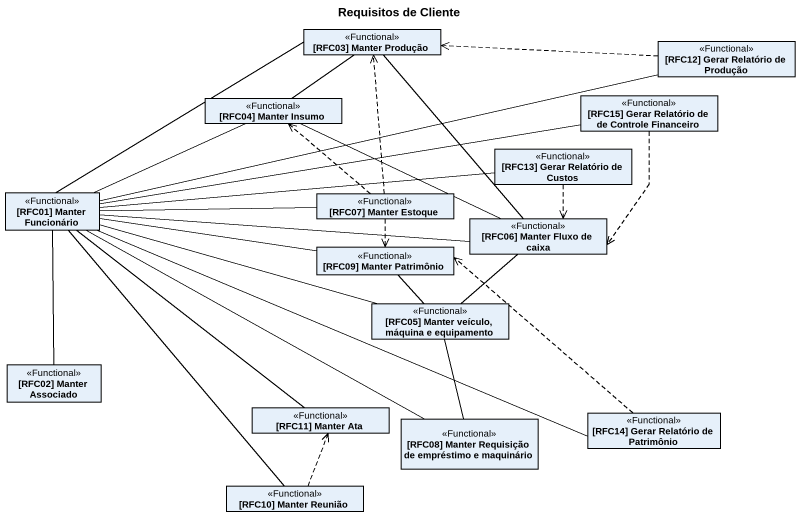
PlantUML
@startuml
title Requisitos de Cliente
hide circle
hide empty members
class "[RFC03] Manter Produção" as RFC03_Manter_Produção <<Functional>>
class "[RFC12] Gerar Relatório de Produção" as RFC12_Gerar_Relatório_de <<Functional>>
class "[RFC04] Manter Insumo" as RFC04_Manter_Insumo <<Functional>>
class "[RFC15] Gerar Relatório de de Controle Financeiro" as RFC15_Gerar_Relatório_de_de <<Functional>>
class "[RFC13] Gerar Relatório de Custos" as RFC13_Gerar_Relatório_de <<Functional>>
class "[RFC01] Manter Funcionário" as RFC01_Manter_Funcionário <<Functional>>
class "[RFC07] Manter Estoque" as RFC07_Manter_Estoque <<Functional>>
class "[RFC06] Manter Fluxo de caixa" as RFC06_Manter_Fluxo_de_caixa <<Functional>>
class "[RFC09] Manter Patrimônio" as RFC09_Manter_Patrimônio <<Functional>>
class "[RFC05] Manter veículo, máquina e equipamento" as RFC05_Manter_veículo <<Functional>>
class "[RFC02] Manter Associado" as RFC02_Manter_Associado <<Functional>>
class "[RFC11] Manter Ata" as RFC11_Manter_Ata <<Functional>>
class "[RFC08] Manter Requisição de empréstimo e maquinário" as RFC08_Manter_Requisição_de <<Functional>>
class "[RFC14] Gerar Relatório de Patrimônio" as RFC14_Gerar_Relatório_de <<Functional>>
class "[RFC10] Manter Reunião" as RFC10_Manter_Reunião <<Functional>>
RFC03_Manter_Produção -- RFC04_Manter_Insumo
RFC03_Manter_Produção -- RFC06_Manter_Fluxo_de_caixa
RFC12_Gerar_Relatório_de .left.> RFC03_Manter_Produção
RFC15_Gerar_Relatório_de_de -left- RFC01_Manter_Funcionário
RFC15_Gerar_Relatório_de_de ..> RFC06_Manter_Fluxo_de_caixa
RFC13_Gerar_Relatório_de -left- RFC01_Manter_Funcionário
RFC13_Gerar_Relatório_de ..> RFC06_Manter_Fluxo_de_caixa
RFC01_Manter_Funcionário -right- RFC03_Manter_Produção
RFC01_Manter_Funcionário -right- RFC12_Gerar_Relatório_de
RFC01_Manter_Funcionário -right- RFC04_Manter_Insumo
RFC01_Manter_Funcionário -right- RFC07_Manter_Estoque
RFC01_Manter_Funcionário -right- RFC06_Manter_Fluxo_de_caixa
RFC01_Manter_Funcionário -right- RFC09_Manter_Patrimônio
RFC01_Manter_Funcionário -right- RFC05_Manter_veículo
RFC01_Manter_Funcionário -- RFC02_Manter_Associado
RFC01_Manter_Funcionário -- RFC11_Manter_Ata
RFC01_Manter_Funcionário -right- RFC08_Manter_Requisição_de
RFC01_Manter_Funcionário -right- RFC14_Gerar_Relatório_de
RFC01_Manter_Funcionário -- RFC10_Manter_Reunião
RFC07_Manter_Estoque .up.> RFC03_Manter_Produção
RFC07_Manter_Estoque .up.> RFC04_Manter_Insumo
RFC07_Manter_Estoque ..> RFC09_Manter_Patrimônio
RFC06_Manter_Fluxo_de_caixa -left- RFC04_Manter_Insumo
RFC06_Manter_Fluxo_de_caixa -- RFC05_Manter_veículo
RFC05_Manter_veículo -up- RFC09_Manter_Patrimônio
RFC08_Manter_Requisição_de -up- RFC05_Manter_veículo
RFC14_Gerar_Relatório_de .up.> RFC09_Manter_Patrimônio
RFC10_Manter_Reunião .up.> RFC11_Manter_Ata
@enduml
